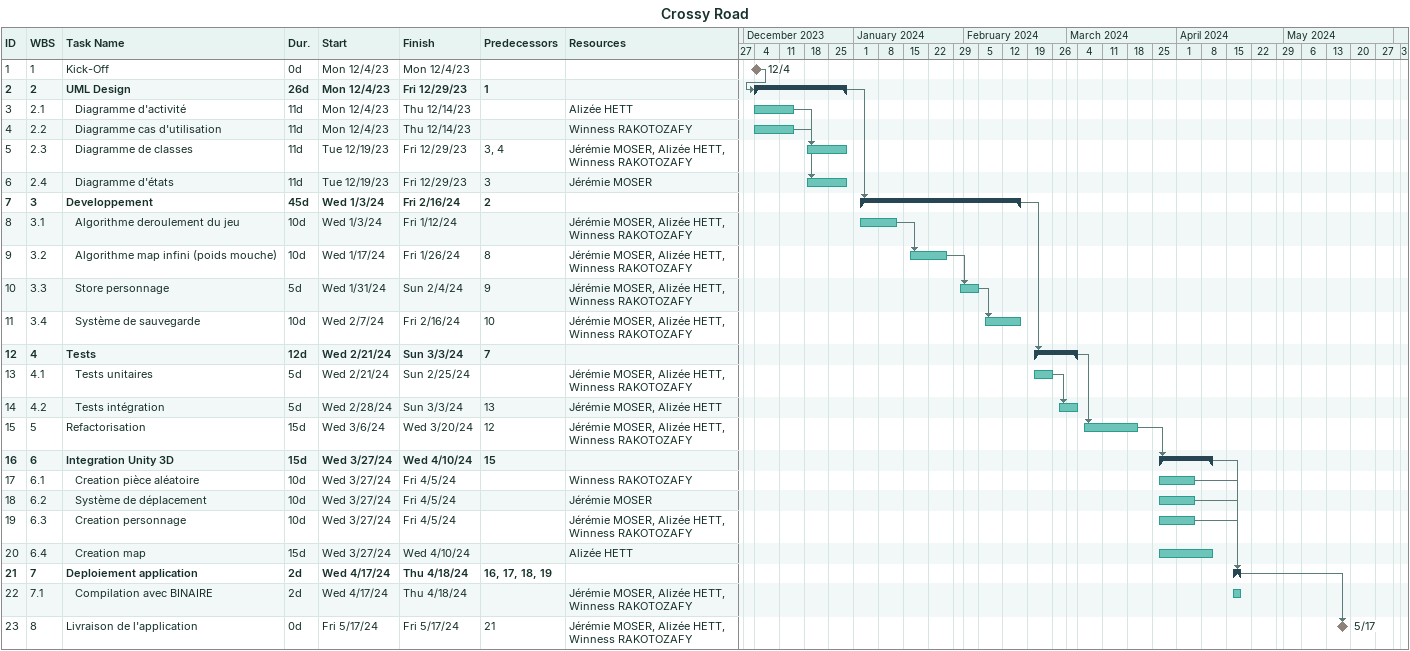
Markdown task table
Crossy Road

| ID | WBS | Task | Duration | Start | Finish | Predecessors | Resources |
|---|---|---|---|---|---|---|---|
| 1 | 1 | Kick-Off | 0d | 2023-12-04 | 2023-12-04 |  |  |
| 2 | 2 | **UML Design** | 26d | 2023-12-04 | 2023-12-29 | 1 |  |
| 3 | 2.1 | Diagramme d'activité | 11d | 2023-12-04 | 2023-12-14 |  | Alizée HETT |
| 4 | 2.2 | Diagramme cas d'utilisation | 11d | 2023-12-04 | 2023-12-14 |  | Winness RAKOTOZAFY |
| 5 | 2.3 | Diagramme de classes | 11d | 2023-12-19 | 2023-12-29 | 3, 4 | Jérémie MOSER, Alizée HETT, Winness RAKOTOZAFY |
| 6 | 2.4 | Diagramme d'états | 11d | 2023-12-19 | 2023-12-29 | 3 | Jérémie MOSER |
| 7 | 3 | **Developpement** | 45d | 2024-01-03 | 2024-02-16 | 2 |  |
| 8 | 3.1 | Algorithme deroulement du jeu | 10d | 2024-01-03 | 2024-01-12 |  | Jérémie MOSER, Alizée HETT, Winness RAKOTOZAFY |
| 9 | 3.2 | Algorithme map infini (poids mouche) | 10d | 2024-01-17 | 2024-01-26 | 8 | Jérémie MOSER, Alizée HETT, Winness RAKOTOZAFY |
| 10 | 3.3 | Store personnage | 5d | 2024-01-31 | 2024-02-04 | 9 | Jérémie MOSER, Alizée HETT, Winness RAKOTOZAFY |
| 11 | 3.4 | Système de sauvegarde | 10d | 2024-02-07 | 2024-02-16 | 10 | Jérémie MOSER, Alizée HETT, Winness RAKOTOZAFY |
| 12 | 4 | **Tests** | 12d | 2024-02-21 | 2024-03-03 | 7 |  |
| 13 | 4.1 | Tests unitaires | 5d | 2024-02-21 | 2024-02-25 |  | Jérémie MOSER, Alizée HETT, Winness RAKOTOZAFY |
| 14 | 4.2 | Tests intégration | 5d | 2024-02-28 | 2024-03-03 | 13 | Jérémie MOSER, Alizée HETT |
| 15 | 5 | Refactorisation | 15d | 2024-03-06 | 2024-03-20 | 12 | Jérémie MOSER, Alizée HETT, Winness RAKOTOZAFY |
| 16 | 6 | **Integration Unity 3D** | 15d | 2024-03-27 | 2024-04-10 | 15 |  |
| 17 | 6.1 | Creation pièce aléatoire | 10d | 2024-03-27 | 2024-04-05 |  | Winness RAKOTOZAFY |
| 18 | 6.2 | Système de déplacement | 10d | 2024-03-27 | 2024-04-05 |  | Jérémie MOSER |
| 19 | 6.3 | Creation personnage | 10d | 2024-03-27 | 2024-04-05 |  | Jérémie MOSER, Alizée HETT, Winness RAKOTOZAFY |
| 20 | 6.4 | Creation map | 15d | 2024-03-27 | 2024-04-10 |  | Alizée HETT |
| 21 | 7 | **Deploiement application** | 2d | 2024-04-17 | 2024-04-18 | 16, 17, 18, 19 |  |
| 22 | 7.1 | Compilation avec BINAIRE | 2d | 2024-04-17 | 2024-04-18 |  | Jérémie MOSER, Alizée HETT, Winness RAKOTOZAFY |
| 23 | 8 | Livraison de l'application | 0d | 2024-05-17 | 2024-05-17 | 21 | Jérémie MOSER, Alizée HETT, Winness RAKOTOZAFY |
